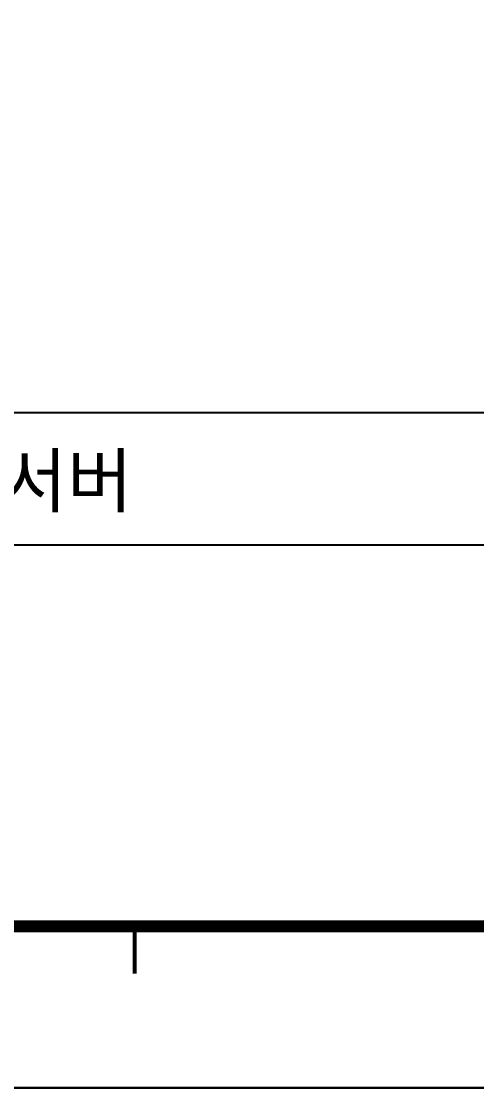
# Model space of a CAD drawing. Header units: millimetres. Extents: x 75184266 to 76346726, y -35850126 to -33679385.
# Drawn here: x 75336541 to 75365248, y -35790725 to -35723518 of the extents above; entities that cross this region are included whole.
import ezdxf

# ---------------------------------------------------------------- set-up
doc = ezdxf.new("R2010")
doc.units = ezdxf.units.MM
doc.header["$LTSCALE"] = 50
doc.header["$MEASUREMENT"] = 0
doc.layers.get('0').update_dxf_attribs({"linetype": 'CONTINUOUS'})
doc.layers.add('AZ-LINE', color=3, linetype='CONTINUOUS')
doc.layers.add('PARKING', color=7, linetype='CONTINUOUS')
doc.layers.add('XR-기준층$0$XR-지하3층$0$DEFPOINT', color=142, linetype='CONTINUOUS', plot=False)
doc.styles.add('GHS', font='')
doc.styles.get('GHS').set_extended_font_data('Dotum')

# ---------------------------------------------------------------- blocks, each defined once
blk = doc.blocks.new('바탕폼')
at = {"layer": 'AZ-LINE', "ltscale": 10}
blk.add_lwpolyline([(841, 594.71), (0, 594.71), (0, 0), (841, 0)], close=True, dxfattribs=at)
at = {"layer": 'AZ-LINE', "const_width": 1.5}
blk.add_lwpolyline([(20, 574.35), (20, 20.35), (821, 20.35), (821, 574.35)], close=True, dxfattribs=at)
at = {"layer": 'AZ-LINE', "ltscale": 10, "const_width": 0.5}
blk.add_lwpolyline([(200.28, 20.37), (200.28, 14.37)], dxfattribs=at)

msp = doc.modelspace()

# ---------------------------------------------------------------- linework, layer by layer
at = {"layer": 'PARKING', "color": 3}
for p, q in [((75293915.7, -35748174.9), (75528203.1, -35748174.9)), ((75528203.1, -35756542.3), (75293915.7, -35756542.3))]:
    msp.add_line(p, q, dxfattribs=at)
at = {"layer": 'XR-기준층$0$XR-지하3층$0$DEFPOINT', "ltscale": 0.5}
for points in [[(75663669.1, -35790725.5), (75243669.1, -35790725.5), (75243669.1, -35493725.5), (75663669.1, -35493725.5)], [(75663671.2, -35790725.5), (75243671.2, -35790725.5), (75243671.2, -35493725.5), (75663671.2, -35493725.5)]]:
    msp.add_lwpolyline(points, close=True, dxfattribs=at)

# ---------------------------------------------------------------- block references
at = {"layer": 'AZ-LINE', "xscale": 499.40546941707, "yscale": 499.40546941707, "zscale": 499.40546941707}
msp.add_blockref('바탕폼', (75243669.1, -35790725.5), dxfattribs=at)

# ---------------------------------------------------------------- texts
at = {"color": 7, "style": 'GHS'}
msp.add_text('주차유도서버', height=3289.7, dxfattribs=at).set_placement((75318785.3, -35754110.6))

doc.saveas('drawing.dxf')
